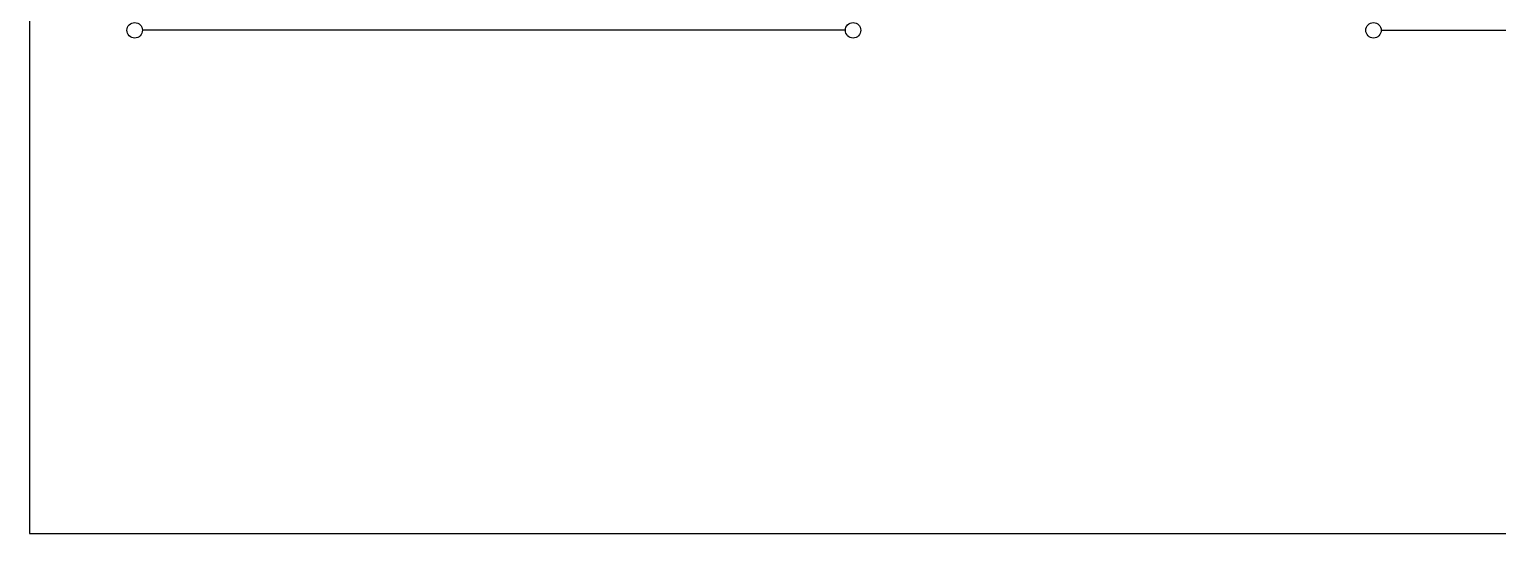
# Model space of a CAD drawing. Header units: millimetres. Extents: x -602 to 362, y 19021 to 19826.
# Drawn here: x -117.4 to -103.18, y 19642.04 to 19646.92 of the extents above; entities that cross this region are included whole.
import ezdxf

# ---------------------------------------------------------------- set-up
doc = ezdxf.new("R2010")
doc.units = ezdxf.units.MM
doc.layers.add('Duvar', color=8, linetype='Continuous')
doc.layers.add('SectionCutEdges', color=1, linetype='Continuous')

msp = doc.modelspace()

# ---------------------------------------------------------------- linework, layer by layer
at = {"layer": 'Duvar'}
msp.add_lwpolyline([(-117.4, 19671.737), (-117.4, 19642.037), (-96.4, 19642.037), (-96.4, 19671.737)], close=True, dxfattribs=at)
at = {"layer": 'SectionCutEdges'}
for p, q in [((-109.496, 19646.91), (-116.305, 19646.91)), ((-104.305, 19646.91), (-97.496, 19646.91))]:
    msp.add_line(p, q, dxfattribs=at)
for centre in [(-116.38, 19646.91), (-109.421, 19646.91), (-104.38, 19646.91)]:
    msp.add_circle(centre, 0.0748, dxfattribs=at)

doc.saveas('drawing.dxf')
